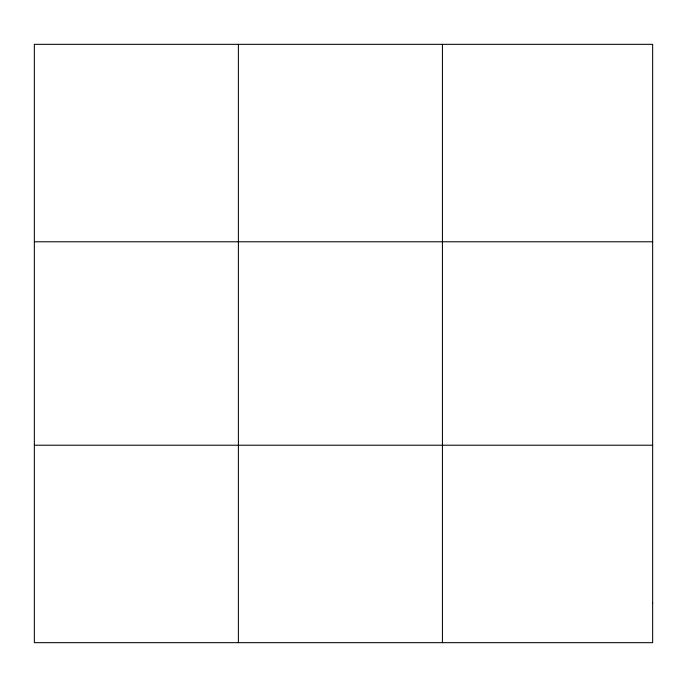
<?xml version="1.0" encoding="UTF-8"?>
<svg xmlns="http://www.w3.org/2000/svg" width="687" height="687" viewBox="0 0 687 687"><rect width="100%" height="100%" fill="white"/><g stroke="black" fill="none" stroke-linecap="round" stroke-linejoin="round"><path stroke-width="1.03" d="M238.389 642.663L238.389 44.337M442.428 642.663L442.428 44.337M34.35 241.781L652.65 241.781M34.35 445.219L652.65 445.219M652.65 603.177L652.65 642.663L34.35 642.663L34.35 44.337L652.65 44.337L652.65 603.177"/></g></svg>
